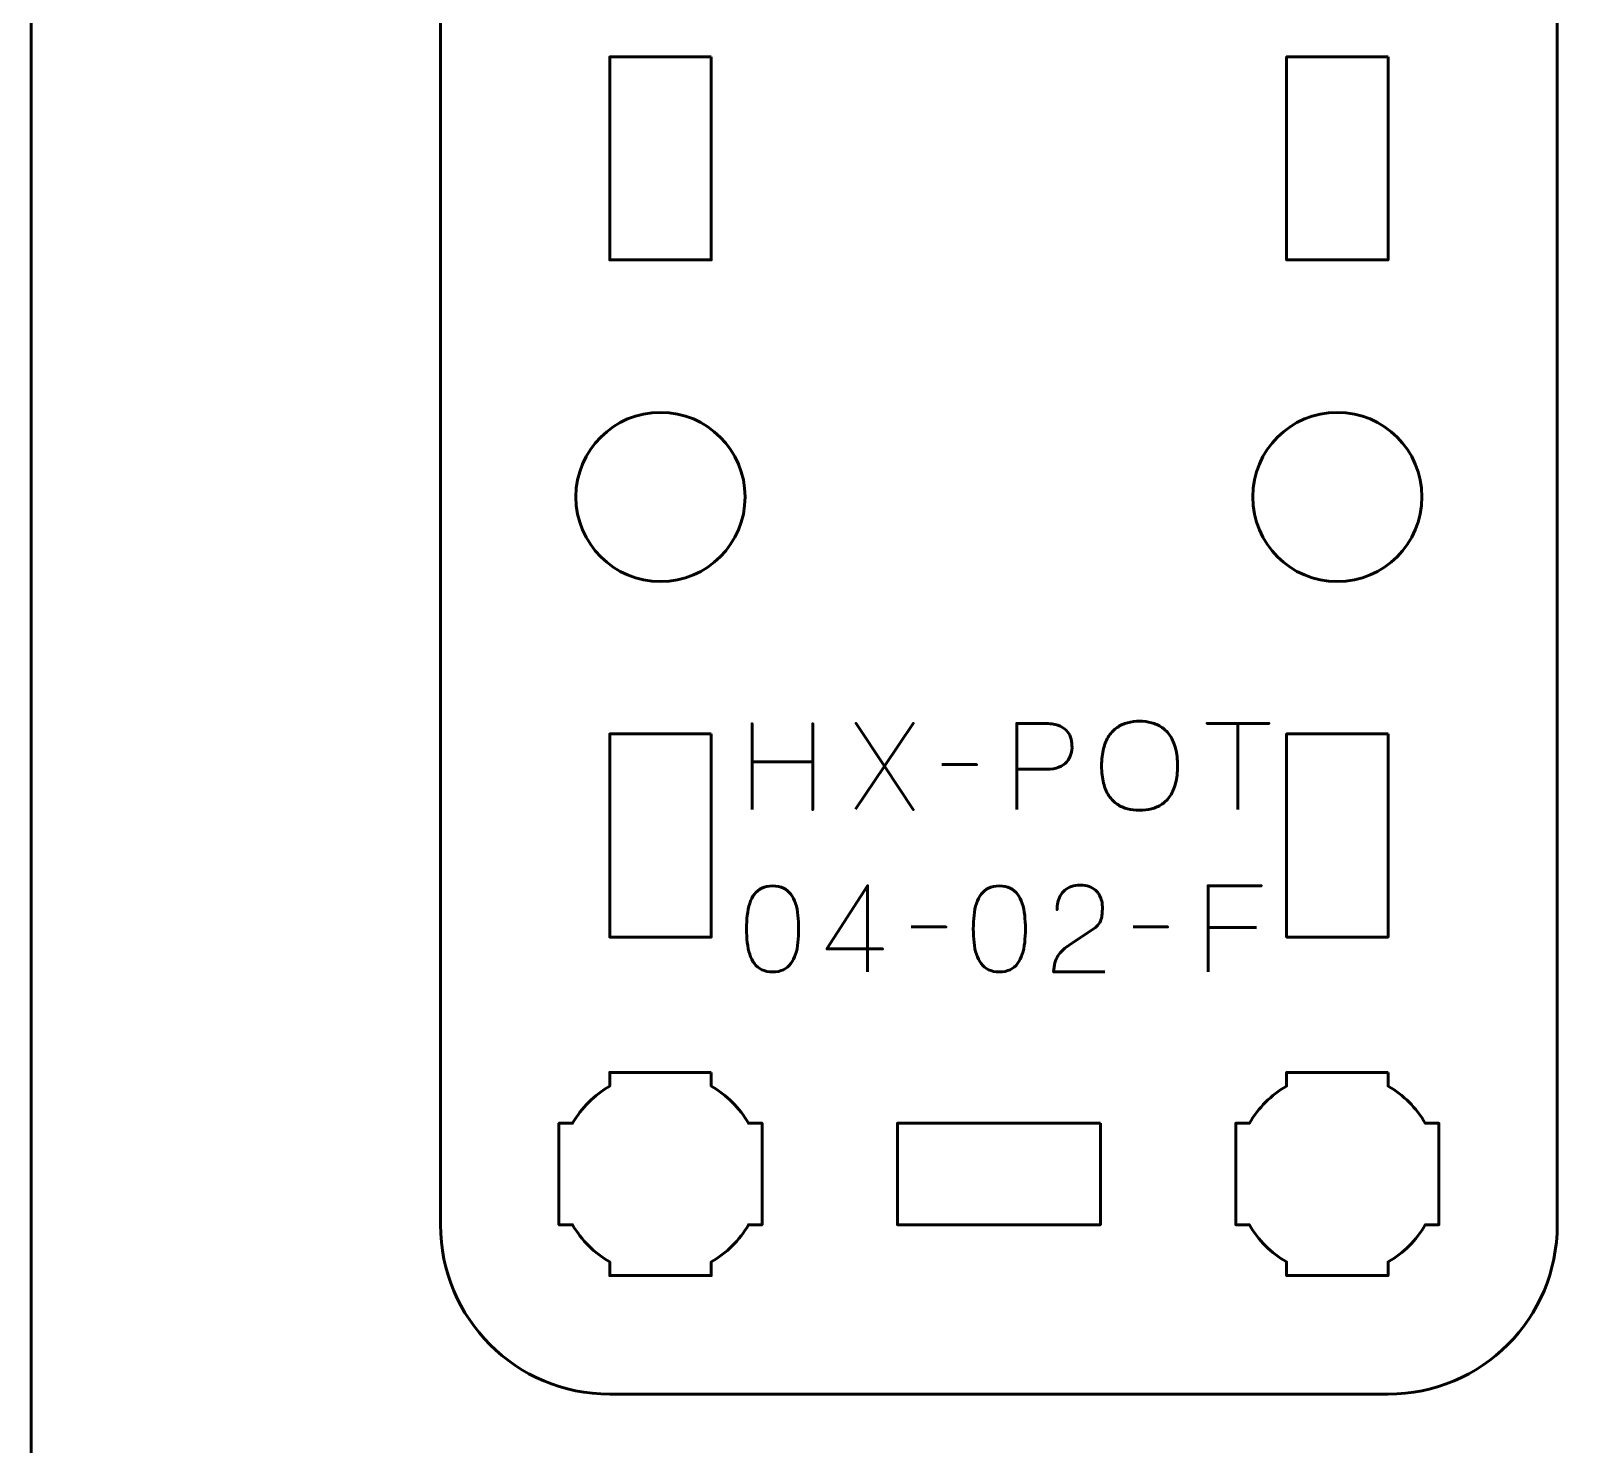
# Model space of a CAD drawing. Header units: centimetres. Extents: x -21 to 0, y -29.7 to 0.
# Drawn here: x -21 to -16.4, y -15.55 to -11.374 of the extents above; entities that cross this region are included whole.
import ezdxf

# ---------------------------------------------------------------- set-up
doc = ezdxf.new("R2010")
doc.units = ezdxf.units.CM
doc.header["$MEASUREMENT"] = 0
doc.layers.add('Layer 1', color=7, linetype='Continuous')

msp = doc.modelspace()

# ---------------------------------------------------------------- linework, layer by layer
at = {"layer": 'Layer 1', "color": 1, "lineweight": 53}
msp.add_open_spline([(-21.00003, -29.19995), (-21.00003, -29.19995), (-21.00003, -5.29992), (-21.00003, -5.29992), (-21.00003, -5.29992), (-21.00003, -5.21709), (-20.93286, -5.14992), (-20.85003, -5.14992), (-20.85003, -5.14992), (-20.7672, -5.14992), (-20.70003, -5.08275), (-20.70003, -4.99992), (-20.70003, -4.99992), (-20.70003, -4.91709), (-20.7672, -4.84992), (-20.85003, -4.84992), (-20.85003, -4.84992), (-20.93286, -4.84992), (-21.00003, -4.78275), (-21.00003, -4.69992), (-21.00003, -4.69992), (-21.00003, -4.61709), (-20.93286, -4.54992), (-20.85003, -4.54992), (-20.85003, -4.54992), (-20.7672, -4.54992), (-20.70003, -4.48275), (-20.70003, -4.39992), (-20.70003, -4.39992), (-20.70003, -4.31709), (-20.7672, -4.24992), (-20.85003, -4.24992), (-20.85003, -4.24992), (-20.93286, -4.24992), (-21.00003, -4.18275), (-21.00003, -4.09992), (-21.00003, -4.09992), (-21.00003, -4.01709), (-20.93286, -3.94992), (-20.85003, -3.94992), (-20.85003, -3.94992), (-20.7672, -3.94992), (-20.70003, -3.88275), (-20.70003, -3.79992), (-20.70003, -3.79992), (-20.70003, -3.71709), (-20.7672, -3.64992), (-20.85003, -3.64992), (-20.85003, -3.64992), (-20.93286, -3.64992), (-21.00003, -3.58275), (-21.00003, -3.49992), (-21.00003, -3.49992), (-21.00003, -3.41709), (-20.93286, -3.34992), (-20.85003, -3.34992), (-20.85003, -3.34992), (-20.7672, -3.34992), (-20.70003, -3.28275), (-20.70003, -3.19992), (-20.70003, -3.19992), (-20.70003, -3.11709), (-20.7672, -3.04992), (-20.85003, -3.04992), (-20.85003, -3.04992), (-20.93286, -3.04992), (-21.00003, -2.98275), (-21.00003, -2.89992), (-21.00003, -2.89992), (-21.00003, -2.81709), (-20.93286, -2.74992), (-20.85003, -2.74992), (-20.85003, -2.74992), (-20.7672, -2.74992), (-20.70003, -2.68275), (-20.70003, -2.59992), (-20.70003, -2.59992), (-20.70003, -2.51709), (-20.7672, -2.44992), (-20.85003, -2.44992), (-20.85003, -2.44992), (-20.93286, -2.44992), (-21.00003, -2.38275), (-21.00003, -2.29992), (-21.00003, -2.29992), (-21.00003, -2.21709), (-20.93286, -2.14992), (-20.85003, -2.14992), (-20.85003, -2.14992), (-20.7672, -2.14992), (-20.70003, -2.08275), (-20.70003, -1.99992), (-20.70003, -1.99992), (-20.70003, -1.91709), (-20.7672, -1.84992), (-20.85003, -1.84992), (-20.85003, -1.84992), (-20.93286, -1.84992), (-21.00003, -1.78275), (-21.00003, -1.69992), (-21.00003, -1.69992), (-21.00003, -1.61709), (-20.93286, -1.54992), (-20.85003, -1.54992), (-20.85003, -1.54992), (-20.7672, -1.54992), (-20.70003, -1.48275), (-20.70003, -1.39992), (-20.70003, -1.39992), (-20.70003, -1.31709), (-20.7672, -1.24992), (-20.85003, -1.24992), (-20.85003, -1.24992), (-20.93286, -1.24992), (-21.00003, -1.18275), (-21.00003, -1.09992), (-21.00003, -1.09992), (-21.00003, -1.09992), (-21.00003, -0.49992), (-21.00003, -0.49992), (-21.00003, -0.49992), (-21.00003, -0.22295), (-20.77694, 0.00004), (-20.49994, 0.00004), (-20.49994, 0.00004), (-20.49994, 0.00004), (-0.50008, 0.00004), (-0.50008, 0.00004), (-0.50008, 0.00004), (-0.22294, 0.00004), (0.00002, -0.22295), (0.00002, -0.49992), (0.00002, -0.49992), (0.00002, -0.49992), (0.00002, -29.19995), (0.00002, -29.19995), (0.00002, -29.19995), (0.00002, -29.47695), (-0.22294, -29.70004), (-0.50008, -29.70004), (-0.50008, -29.70004), (-0.50008, -29.70004), (-20.49994, -29.70004), (-20.49994, -29.70004), (-20.49994, -29.70004), (-20.77694, -29.70004), (-21.00003, -29.47695), (-21.00003, -29.19995)], degree=3, knots=[0, 0, 0, 0, 0.027027, 0.027027, 0.027027, 0.027027, 0.0540541, 0.0540541, 0.0540541, 0.0540541, 0.0810811, 0.0810811, 0.0810811, 0.0810811, 0.1081081, 0.1081081, 0.1081081, 0.1081081, 0.1351351, 0.1351351, 0.1351351, 0.1351351, 0.1621622, 0.1621622, 0.1621622, 0.1621622, 0.1891892, 0.1891892, 0.1891892, 0.1891892, 0.2162162, 0.2162162, 0.2162162, 0.2162162, 0.2432432, 0.2432432, 0.2432432, 0.2432432, 0.2702703, 0.2702703, 0.2702703, 0.2702703, 0.2972973, 0.2972973, 0.2972973, 0.2972973, 0.3243243, 0.3243243, 0.3243243, 0.3243243, 0.3513514, 0.3513514, 0.3513514, 0.3513514, 0.3783784, 0.3783784, 0.3783784, 0.3783784, 0.4054054, 0.4054054, 0.4054054, 0.4054054, 0.4324324, 0.4324324, 0.4324324, 0.4324324, 0.4594595, 0.4594595, 0.4594595, 0.4594595, 0.4864865, 0.4864865, 0.4864865, 0.4864865, 0.5135135, 0.5135135, 0.5135135, 0.5135135, 0.5405405, 0.5405405, 0.5405405, 0.5405405, 0.5675676, 0.5675676, 0.5675676, 0.5675676, 0.5945946, 0.5945946, 0.5945946, 0.5945946, 0.6216216, 0.6216216, 0.6216216, 0.6216216, 0.6486486, 0.6486486, 0.6486486, 0.6486486, 0.6756757, 0.6756757, 0.6756757, 0.6756757, 0.7027027, 0.7027027, 0.7027027, 0.7027027, 0.7297297, 0.7297297, 0.7297297, 0.7297297, 0.7567568, 0.7567568, 0.7567568, 0.7567568, 0.7837838, 0.7837838, 0.7837838, 0.7837838, 0.8108108, 0.8108108, 0.8108108, 0.8108108, 0.8378378, 0.8378378, 0.8378378, 0.8378378, 0.8648649, 0.8648649, 0.8648649, 0.8648649, 0.8918919, 0.8918919, 0.8918919, 0.8918919, 0.9189189, 0.9189189, 0.9189189, 0.9189189, 0.9459459, 0.9459459, 0.9459459, 0.9459459, 0.972973, 0.972973, 0.972973, 0.972973, 1, 1, 1, 1], dxfattribs=at)
at = {"layer": 'Layer 1', "color": 3, "lineweight": 53}
msp.add_open_spline([(-16.49029, -8.60025), (-16.49029, -8.60025), (-16.49029, -14.9001), (-16.49029, -14.9001), (-16.49029, -14.9001), (-16.49029, -15.17723), (-16.71339, -15.40019), (-16.99039, -15.40019), (-16.99039, -15.40019), (-16.99039, -15.40019), (-19.29031, -15.40019), (-19.29031, -15.40019), (-19.29031, -15.40019), (-19.56732, -15.40019), (-19.79027, -15.17723), (-19.79027, -14.9001), (-19.79027, -14.9001), (-19.79027, -14.9001), (-19.79027, -8.60025), (-19.79027, -8.60025), (-19.79027, -8.60025), (-19.79027, -8.32326), (-19.56732, -8.10017), (-19.29031, -8.10017), (-19.29031, -8.10017), (-19.29031, -8.10017), (-16.99039, -8.10017), (-16.99039, -8.10017), (-16.99039, -8.10017), (-16.71339, -8.10017), (-16.49029, -8.32326), (-16.49029, -8.60025)], degree=3, knots=[0, 0, 0, 0, 0.125, 0.125, 0.125, 0.125, 0.25, 0.25, 0.25, 0.25, 0.375, 0.375, 0.375, 0.375, 0.5, 0.5, 0.5, 0.5, 0.625, 0.625, 0.625, 0.625, 0.75, 0.75, 0.75, 0.75, 0.875, 0.875, 0.875, 0.875, 1, 1, 1, 1], dxfattribs=at)
at = {"layer": 'Layer 1', "lineweight": 53}
for points, knots in [([(-18.99031, -11.45015), (-18.99031, -11.45015), (-18.99031, -12.05015), (-18.99031, -12.05015), (-18.99031, -12.05015), (-18.99031, -12.05015), (-19.29031, -12.05015), (-19.29031, -12.05015), (-19.29031, -12.05015), (-19.29031, -12.05015), (-19.29031, -11.45015), (-19.29031, -11.45015), (-19.29031, -11.45015), (-19.29031, -11.45015), (-18.99031, -11.45015), (-18.99031, -11.45015)], [0, 0, 0, 0, 0.25, 0.25, 0.25, 0.25, 0.5, 0.5, 0.5, 0.5, 0.75, 0.75, 0.75, 0.75, 1, 1, 1, 1]), ([(-16.99039, -11.45015), (-16.99039, -11.45015), (-16.99039, -12.05015), (-16.99039, -12.05015), (-16.99039, -12.05015), (-16.99039, -12.05015), (-17.29039, -12.05015), (-17.29039, -12.05015), (-17.29039, -12.05015), (-17.29039, -12.05015), (-17.29039, -11.45015), (-17.29039, -11.45015), (-17.29039, -11.45015), (-17.29039, -11.45015), (-16.99039, -11.45015), (-16.99039, -11.45015)], [0, 0, 0, 0, 0.25, 0.25, 0.25, 0.25, 0.5, 0.5, 0.5, 0.5, 0.75, 0.75, 0.75, 0.75, 1, 1, 1, 1]), ([(-19.39027, -12.75016), (-19.39027, -12.61211), (-19.27832, -12.50016), (-19.14027, -12.50016), (-19.14027, -12.50016), (-19.00222, -12.50016), (-18.89027, -12.61211), (-18.89027, -12.75016), (-18.89027, -12.75016), (-18.89027, -12.88821), (-19.00222, -13.00016), (-19.14027, -13.00016), (-19.14027, -13.00016), (-19.27832, -13.00016), (-19.39027, -12.88821), (-19.39027, -12.75016)], [0, 0, 0, 0, 0.25, 0.25, 0.25, 0.25, 0.5, 0.5, 0.5, 0.5, 0.75, 0.75, 0.75, 0.75, 1, 1, 1, 1]), ([(-17.39027, -12.75016), (-17.39027, -12.61211), (-17.27832, -12.50016), (-17.14027, -12.50016), (-17.14027, -12.50016), (-17.00222, -12.50016), (-16.89027, -12.61211), (-16.89027, -12.75016), (-16.89027, -12.75016), (-16.89027, -12.88821), (-17.00222, -13.00016), (-17.14027, -13.00016), (-17.14027, -13.00016), (-17.27832, -13.00016), (-17.39027, -12.88821), (-17.39027, -12.75016)], [0, 0, 0, 0, 0.25, 0.25, 0.25, 0.25, 0.5, 0.5, 0.5, 0.5, 0.75, 0.75, 0.75, 0.75, 1, 1, 1, 1]), ([(-18.99031, -13.45015), (-18.99031, -13.45015), (-18.99031, -14.05015), (-18.99031, -14.05015), (-18.99031, -14.05015), (-18.99031, -14.05015), (-19.29031, -14.05015), (-19.29031, -14.05015), (-19.29031, -14.05015), (-19.29031, -14.05015), (-19.29031, -13.45015), (-19.29031, -13.45015), (-19.29031, -13.45015), (-19.29031, -13.45015), (-18.99031, -13.45015), (-18.99031, -13.45015)], [0, 0, 0, 0, 0.25, 0.25, 0.25, 0.25, 0.5, 0.5, 0.5, 0.5, 0.75, 0.75, 0.75, 0.75, 1, 1, 1, 1]), ([(-16.99039, -13.45015), (-16.99039, -13.45015), (-16.99039, -14.05015), (-16.99039, -14.05015), (-16.99039, -14.05015), (-16.99039, -14.05015), (-17.29039, -14.05015), (-17.29039, -14.05015), (-17.29039, -14.05015), (-17.29039, -14.05015), (-17.29039, -13.45015), (-17.29039, -13.45015), (-17.29039, -13.45015), (-17.29039, -13.45015), (-16.99039, -13.45015), (-16.99039, -13.45015)], [0, 0, 0, 0, 0.25, 0.25, 0.25, 0.25, 0.5, 0.5, 0.5, 0.5, 0.75, 0.75, 0.75, 0.75, 1, 1, 1, 1]), ([(-18.9902, -14.45016), (-18.9902, -14.45016), (-18.9902, -14.49027), (-18.9902, -14.49027), (-18.9902, -14.49027), (-18.94472, -14.51659), (-18.90669, -14.55462), (-18.88038, -14.60009), (-18.88038, -14.60009), (-18.88038, -14.60009), (-18.84027, -14.60009), (-18.84027, -14.60009), (-18.84027, -14.60009), (-18.84027, -14.60009), (-18.84027, -14.75016), (-18.84027, -14.75016), (-18.84027, -14.75016), (-18.84027, -14.75016), (-18.84027, -14.90009), (-18.84027, -14.90009), (-18.84027, -14.90009), (-18.84027, -14.90009), (-18.88038, -14.90009), (-18.88038, -14.90009), (-18.88038, -14.90009), (-18.90669, -14.94571), (-18.94472, -14.98363), (-18.9902, -15.00995), (-18.9902, -15.00995), (-18.9902, -15.00995), (-18.9902, -15.05017), (-18.9902, -15.05017), (-18.9902, -15.05017), (-18.9902, -15.05017), (-19.14027, -15.05017), (-19.14027, -15.05017), (-19.14027, -15.05017), (-19.14027, -15.05017), (-19.2902, -15.05017), (-19.2902, -15.05017), (-19.2902, -15.05017), (-19.2902, -15.05017), (-19.2902, -15.00995), (-19.2902, -15.00995), (-19.2902, -15.00995), (-19.33567, -14.98363), (-19.3737, -14.94571), (-19.40002, -14.90009), (-19.40002, -14.90009), (-19.40002, -14.90009), (-19.44027, -14.90009), (-19.44027, -14.90009), (-19.44027, -14.90009), (-19.44027, -14.90009), (-19.44027, -14.75016), (-19.44027, -14.75016), (-19.44027, -14.75016), (-19.44027, -14.75016), (-19.44027, -14.60009), (-19.44027, -14.60009), (-19.44027, -14.60009), (-19.44027, -14.60009), (-19.40002, -14.60009), (-19.40002, -14.60009), (-19.40002, -14.60009), (-19.3737, -14.55462), (-19.33567, -14.51659), (-19.2902, -14.49027), (-19.2902, -14.49027), (-19.2902, -14.49027), (-19.2902, -14.45016), (-19.2902, -14.45016), (-19.2902, -14.45016), (-19.2902, -14.45016), (-19.14027, -14.45016), (-19.14027, -14.45016), (-19.14027, -14.45016), (-19.14027, -14.45016), (-18.9902, -14.45016), (-18.9902, -14.45016)], [0, 0, 0, 0, 0.05, 0.05, 0.05, 0.05, 0.1, 0.1, 0.1, 0.1, 0.15, 0.15, 0.15, 0.15, 0.2, 0.2, 0.2, 0.2, 0.25, 0.25, 0.25, 0.25, 0.3, 0.3, 0.3, 0.3, 0.35, 0.35, 0.35, 0.35, 0.4, 0.4, 0.4, 0.4, 0.45, 0.45, 0.45, 0.45, 0.5, 0.5, 0.5, 0.5, 0.55, 0.55, 0.55, 0.55, 0.6, 0.6, 0.6, 0.6, 0.65, 0.65, 0.65, 0.65, 0.7, 0.7, 0.7, 0.7, 0.75, 0.75, 0.75, 0.75, 0.8, 0.8, 0.8, 0.8, 0.85, 0.85, 0.85, 0.85, 0.9, 0.9, 0.9, 0.9, 0.95, 0.95, 0.95, 0.95, 1, 1, 1, 1]), ([(-16.9902, -14.45016), (-16.9902, -14.45016), (-16.9902, -14.49027), (-16.9902, -14.49027), (-16.9902, -14.49027), (-16.94472, -14.51659), (-16.90669, -14.55462), (-16.88038, -14.60009), (-16.88038, -14.60009), (-16.88038, -14.60009), (-16.84027, -14.60009), (-16.84027, -14.60009), (-16.84027, -14.60009), (-16.84027, -14.60009), (-16.84027, -14.75016), (-16.84027, -14.75016), (-16.84027, -14.75016), (-16.84027, -14.75016), (-16.84027, -14.90009), (-16.84027, -14.90009), (-16.84027, -14.90009), (-16.84027, -14.90009), (-16.88038, -14.90009), (-16.88038, -14.90009), (-16.88038, -14.90009), (-16.90669, -14.94571), (-16.94472, -14.98363), (-16.9902, -15.00995), (-16.9902, -15.00995), (-16.9902, -15.00995), (-16.9902, -15.05017), (-16.9902, -15.05017), (-16.9902, -15.05017), (-16.9902, -15.05017), (-17.14027, -15.05017), (-17.14027, -15.05017), (-17.14027, -15.05017), (-17.14027, -15.05017), (-17.2902, -15.05017), (-17.2902, -15.05017), (-17.2902, -15.05017), (-17.2902, -15.05017), (-17.2902, -15.00995), (-17.2902, -15.00995), (-17.2902, -15.00995), (-17.33567, -14.98363), (-17.3737, -14.94571), (-17.40002, -14.90009), (-17.40002, -14.90009), (-17.40002, -14.90009), (-17.44027, -14.90009), (-17.44027, -14.90009), (-17.44027, -14.90009), (-17.44027, -14.90009), (-17.44027, -14.75016), (-17.44027, -14.75016), (-17.44027, -14.75016), (-17.44027, -14.75016), (-17.44027, -14.60009), (-17.44027, -14.60009), (-17.44027, -14.60009), (-17.44027, -14.60009), (-17.40002, -14.60009), (-17.40002, -14.60009), (-17.40002, -14.60009), (-17.3737, -14.55462), (-17.33567, -14.51659), (-17.2902, -14.49027), (-17.2902, -14.49027), (-17.2902, -14.49027), (-17.2902, -14.45016), (-17.2902, -14.45016), (-17.2902, -14.45016), (-17.2902, -14.45016), (-17.14027, -14.45016), (-17.14027, -14.45016), (-17.14027, -14.45016), (-17.14027, -14.45016), (-16.9902, -14.45016), (-16.9902, -14.45016)], [0, 0, 0, 0, 0.05, 0.05, 0.05, 0.05, 0.1, 0.1, 0.1, 0.1, 0.15, 0.15, 0.15, 0.15, 0.2, 0.2, 0.2, 0.2, 0.25, 0.25, 0.25, 0.25, 0.3, 0.3, 0.3, 0.3, 0.35, 0.35, 0.35, 0.35, 0.4, 0.4, 0.4, 0.4, 0.45, 0.45, 0.45, 0.45, 0.5, 0.5, 0.5, 0.5, 0.55, 0.55, 0.55, 0.55, 0.6, 0.6, 0.6, 0.6, 0.65, 0.65, 0.65, 0.65, 0.7, 0.7, 0.7, 0.7, 0.75, 0.75, 0.75, 0.75, 0.8, 0.8, 0.8, 0.8, 0.85, 0.85, 0.85, 0.85, 0.9, 0.9, 0.9, 0.9, 0.95, 0.95, 0.95, 0.95, 1, 1, 1, 1]), ([(-17.84034, -14.6001), (-17.84034, -14.6001), (-17.84034, -14.9001), (-17.84034, -14.9001), (-17.84034, -14.9001), (-17.84034, -14.9001), (-18.44034, -14.9001), (-18.44034, -14.9001), (-18.44034, -14.9001), (-18.44034, -14.9001), (-18.44034, -14.6001), (-18.44034, -14.6001), (-18.44034, -14.6001), (-18.44034, -14.6001), (-17.84034, -14.6001), (-17.84034, -14.6001)], [0, 0, 0, 0, 0.25, 0.25, 0.25, 0.25, 0.5, 0.5, 0.5, 0.5, 0.75, 0.75, 0.75, 0.75, 1, 1, 1, 1])]:
    msp.add_open_spline(points, degree=3, knots=knots, dxfattribs=at)
at = {"layer": 'Layer 1', "color": 5, "lineweight": 53}
for points, knots in [([(-18.86976, -13.67363), (-18.86976, -13.67363), (-18.86976, -13.53287), (-18.86976, -13.53287), (-18.86976, -13.53287), (-18.86976, -13.53287), (-18.69019, -13.53287), (-18.69019, -13.53287), (-18.69019, -13.53287), (-18.69019, -13.53287), (-18.69019, -13.67363), (-18.69019, -13.67363), (-18.69019, -13.67363), (-18.69019, -13.67363), (-18.69019, -13.41963), (-18.69019, -13.41963), (-18.69019, -13.41963), (-18.69019, -13.41963), (-18.69019, -13.53287), (-18.69019, -13.53287), (-18.69019, -13.53287), (-18.69019, -13.53287), (-18.86976, -13.53287), (-18.86976, -13.53287), (-18.86976, -13.53287), (-18.86976, -13.53287), (-18.86976, -13.41963), (-18.86976, -13.41963), (-18.86976, -13.41963), (-18.86976, -13.41963), (-18.86976, -13.67363), (-18.86976, -13.67363)], [0, 0, 0, 0, 0.125, 0.125, 0.125, 0.125, 0.25, 0.25, 0.25, 0.25, 0.375, 0.375, 0.375, 0.375, 0.5, 0.5, 0.5, 0.5, 0.625, 0.625, 0.625, 0.625, 0.75, 0.75, 0.75, 0.75, 0.875, 0.875, 0.875, 0.875, 1, 1, 1, 1]), ([(-18.56355, -13.67187), (-18.56355, -13.67187), (-18.47818, -13.54557), (-18.47818, -13.54557), (-18.47818, -13.54557), (-18.47818, -13.54557), (-18.56214, -13.41928), (-18.56214, -13.41928), (-18.56214, -13.41928), (-18.56214, -13.41928), (-18.47818, -13.54557), (-18.47818, -13.54557), (-18.47818, -13.54557), (-18.47818, -13.54557), (-18.39316, -13.41928), (-18.39316, -13.41928), (-18.39316, -13.41928), (-18.39316, -13.41928), (-18.47818, -13.54557), (-18.47818, -13.54557), (-18.47818, -13.54557), (-18.47818, -13.54557), (-18.39316, -13.67363), (-18.39316, -13.67363), (-18.39316, -13.67363), (-18.39316, -13.67363), (-18.47818, -13.54557), (-18.47818, -13.54557), (-18.47818, -13.54557), (-18.47818, -13.54557), (-18.56355, -13.67187), (-18.56355, -13.67187)], [0, 0, 0, 0, 0.125, 0.125, 0.125, 0.125, 0.25, 0.25, 0.25, 0.25, 0.375, 0.375, 0.375, 0.375, 0.5, 0.5, 0.5, 0.5, 0.625, 0.625, 0.625, 0.625, 0.75, 0.75, 0.75, 0.75, 0.875, 0.875, 0.875, 0.875, 1, 1, 1, 1]), ([(-18.08729, -13.67363), (-18.08729, -13.67363), (-18.08729, -13.41928), (-18.08729, -13.41928), (-18.08729, -13.41928), (-18.08729, -13.41928), (-18.00615, -13.41928), (-18.00615, -13.41928), (-18.00615, -13.41928), (-17.98992, -13.41933), (-17.97658, -13.42116), (-17.96605, -13.42468), (-17.96605, -13.42468), (-17.95558, -13.42815), (-17.94735, -13.43298), (-17.94141, -13.43909), (-17.94141, -13.43909), (-17.93548, -13.44515), (-17.93124, -13.45208), (-17.92866, -13.4599), (-17.92866, -13.4599), (-17.92613, -13.46772), (-17.92466, -13.4759), (-17.92431, -13.48454), (-17.92431, -13.48454), (-17.92389, -13.49318), (-17.92489, -13.50165), (-17.92724, -13.50988), (-17.92724, -13.50988), (-17.92966, -13.51811), (-17.93371, -13.52558), (-17.93953, -13.53228), (-17.93953, -13.53228), (-17.9453, -13.53899), (-17.95312, -13.54434), (-17.96293, -13.54828), (-17.96293, -13.54828), (-17.97275, -13.55227), (-17.98492, -13.55427), (-17.99945, -13.55439), (-17.99945, -13.55439), (-17.99945, -13.55439), (-18.08729, -13.55439), (-18.08729, -13.55439), (-18.08729, -13.55439), (-18.08729, -13.55439), (-17.99945, -13.55439), (-17.99945, -13.55439), (-17.99945, -13.55439), (-17.98522, -13.55427), (-17.97317, -13.55227), (-17.9634, -13.54828), (-17.9634, -13.54828), (-17.95359, -13.54434), (-17.94577, -13.53899), (-17.93989, -13.53228), (-17.93989, -13.53228), (-17.93407, -13.52558), (-17.92989, -13.51811), (-17.92742, -13.50988), (-17.92742, -13.50988), (-17.92495, -13.50165), (-17.92389, -13.49318), (-17.92431, -13.48454), (-17.92431, -13.48454), (-17.92466, -13.4759), (-17.92613, -13.46772), (-17.92877, -13.4599), (-17.92877, -13.4599), (-17.93136, -13.45208), (-17.93571, -13.44515), (-17.94165, -13.43909), (-17.94165, -13.43909), (-17.94765, -13.43298), (-17.95588, -13.42815), (-17.96634, -13.42468), (-17.96634, -13.42468), (-17.97687, -13.42116), (-17.9901, -13.41933), (-18.00615, -13.41928), (-18.00615, -13.41928), (-18.00615, -13.41928), (-18.08729, -13.41928), (-18.08729, -13.41928), (-18.08729, -13.41928), (-18.08729, -13.41928), (-18.08729, -13.67363), (-18.08729, -13.67363)], [0, 0, 0, 0, 0.0454545, 0.0454545, 0.0454545, 0.0454545, 0.0909091, 0.0909091, 0.0909091, 0.0909091, 0.1363636, 0.1363636, 0.1363636, 0.1363636, 0.1818182, 0.1818182, 0.1818182, 0.1818182, 0.2272727, 0.2272727, 0.2272727, 0.2272727, 0.2727273, 0.2727273, 0.2727273, 0.2727273, 0.3181818, 0.3181818, 0.3181818, 0.3181818, 0.3636364, 0.3636364, 0.3636364, 0.3636364, 0.4090909, 0.4090909, 0.4090909, 0.4090909, 0.4545455, 0.4545455, 0.4545455, 0.4545455, 0.5, 0.5, 0.5, 0.5, 0.5454545, 0.5454545, 0.5454545, 0.5454545, 0.5909091, 0.5909091, 0.5909091, 0.5909091, 0.6363636, 0.6363636, 0.6363636, 0.6363636, 0.6818182, 0.6818182, 0.6818182, 0.6818182, 0.7272727, 0.7272727, 0.7272727, 0.7272727, 0.7727273, 0.7727273, 0.7727273, 0.7727273, 0.8181818, 0.8181818, 0.8181818, 0.8181818, 0.8636364, 0.8636364, 0.8636364, 0.8636364, 0.9090909, 0.9090909, 0.9090909, 0.9090909, 0.9545455, 0.9545455, 0.9545455, 0.9545455, 1, 1, 1, 1]), ([(-17.72464, -13.67575), (-17.71223, -13.67581), (-17.70047, -13.67434), (-17.68924, -13.67145), (-17.68924, -13.67145), (-17.67807, -13.66851), (-17.66784, -13.66393), (-17.65849, -13.65758), (-17.65849, -13.65758), (-17.64914, -13.65129), (-17.64103, -13.643), (-17.63415, -13.63277), (-17.63415, -13.63277), (-17.62727, -13.62254), (-17.62198, -13.61013), (-17.61821, -13.59555), (-17.61821, -13.59555), (-17.61439, -13.58097), (-17.61251, -13.56397), (-17.61245, -13.54451), (-17.61245, -13.54451), (-17.61251, -13.52505), (-17.61439, -13.50806), (-17.61821, -13.49342), (-17.61821, -13.49342), (-17.62198, -13.47878), (-17.62727, -13.46631), (-17.63415, -13.45602), (-17.63415, -13.45602), (-17.64103, -13.44573), (-17.64914, -13.43738), (-17.65849, -13.43098), (-17.65849, -13.43098), (-17.66784, -13.42457), (-17.67807, -13.41992), (-17.68924, -13.41692), (-17.68924, -13.41692), (-17.70047, -13.41398), (-17.71223, -13.41251), (-17.72464, -13.41257), (-17.72464, -13.41257), (-17.73704, -13.41251), (-17.7488, -13.41398), (-17.76003, -13.41692), (-17.76003, -13.41692), (-17.7712, -13.41992), (-17.78143, -13.42457), (-17.79078, -13.43098), (-17.79078, -13.43098), (-17.80013, -13.43738), (-17.80824, -13.44573), (-17.81512, -13.45602), (-17.81512, -13.45602), (-17.822, -13.46631), (-17.82729, -13.47878), (-17.83106, -13.49342), (-17.83106, -13.49342), (-17.83488, -13.50806), (-17.83676, -13.52505), (-17.83682, -13.54451), (-17.83682, -13.54451), (-17.83676, -13.56397), (-17.83488, -13.58097), (-17.83106, -13.59555), (-17.83106, -13.59555), (-17.82729, -13.61013), (-17.822, -13.62254), (-17.81512, -13.63277), (-17.81512, -13.63277), (-17.80824, -13.643), (-17.80013, -13.65129), (-17.79078, -13.65758), (-17.79078, -13.65758), (-17.78143, -13.66393), (-17.7712, -13.66851), (-17.76003, -13.67145), (-17.76003, -13.67145), (-17.7488, -13.67434), (-17.73704, -13.67581), (-17.72464, -13.67575)], [0, 0, 0, 0, 0.05, 0.05, 0.05, 0.05, 0.1, 0.1, 0.1, 0.1, 0.15, 0.15, 0.15, 0.15, 0.2, 0.2, 0.2, 0.2, 0.25, 0.25, 0.25, 0.25, 0.3, 0.3, 0.3, 0.3, 0.35, 0.35, 0.35, 0.35, 0.4, 0.4, 0.4, 0.4, 0.45, 0.45, 0.45, 0.45, 0.5, 0.5, 0.5, 0.5, 0.55, 0.55, 0.55, 0.55, 0.6, 0.6, 0.6, 0.6, 0.65, 0.65, 0.65, 0.65, 0.7, 0.7, 0.7, 0.7, 0.75, 0.75, 0.75, 0.75, 0.8, 0.8, 0.8, 0.8, 0.85, 0.85, 0.85, 0.85, 0.9, 0.9, 0.9, 0.9, 0.95, 0.95, 0.95, 0.95, 1, 1, 1, 1]), ([(-17.72464, -13.67575), (-17.71223, -13.67581), (-17.70047, -13.67434), (-17.68924, -13.67145), (-17.68924, -13.67145), (-17.67807, -13.66851), (-17.66784, -13.66393), (-17.65849, -13.65758), (-17.65849, -13.65758), (-17.64914, -13.65129), (-17.64103, -13.643), (-17.63415, -13.63277), (-17.63415, -13.63277), (-17.62727, -13.62254), (-17.62198, -13.61013), (-17.61821, -13.59555), (-17.61821, -13.59555), (-17.61439, -13.58097), (-17.61251, -13.56397), (-17.61245, -13.54451), (-17.61245, -13.54451), (-17.61251, -13.52505), (-17.61439, -13.50806), (-17.61821, -13.49342), (-17.61821, -13.49342), (-17.62198, -13.47878), (-17.62727, -13.46631), (-17.63415, -13.45602), (-17.63415, -13.45602), (-17.64103, -13.44573), (-17.64914, -13.43738), (-17.65849, -13.43098), (-17.65849, -13.43098), (-17.66784, -13.42457), (-17.67807, -13.41992), (-17.68924, -13.41692), (-17.68924, -13.41692), (-17.70047, -13.41398), (-17.71223, -13.41251), (-17.72464, -13.41257), (-17.72464, -13.41257), (-17.73704, -13.41251), (-17.7488, -13.41398), (-17.76003, -13.41692), (-17.76003, -13.41692), (-17.7712, -13.41992), (-17.78143, -13.42457), (-17.79078, -13.43098), (-17.79078, -13.43098), (-17.80013, -13.43738), (-17.80824, -13.44573), (-17.81512, -13.45602), (-17.81512, -13.45602), (-17.822, -13.46631), (-17.82729, -13.47878), (-17.83106, -13.49342), (-17.83106, -13.49342), (-17.83488, -13.50806), (-17.83676, -13.52505), (-17.83682, -13.54451), (-17.83682, -13.54451), (-17.83676, -13.56397), (-17.83488, -13.58097), (-17.83106, -13.59555), (-17.83106, -13.59555), (-17.82729, -13.61013), (-17.822, -13.62254), (-17.81512, -13.63277), (-17.81512, -13.63277), (-17.80824, -13.643), (-17.80013, -13.65129), (-17.79078, -13.65758), (-17.79078, -13.65758), (-17.78143, -13.66393), (-17.7712, -13.66851), (-17.76003, -13.67145), (-17.76003, -13.67145), (-17.7488, -13.67434), (-17.73704, -13.67581), (-17.72464, -13.67575)], [0, 0, 0, 0, 0.05, 0.05, 0.05, 0.05, 0.1, 0.1, 0.1, 0.1, 0.15, 0.15, 0.15, 0.15, 0.2, 0.2, 0.2, 0.2, 0.25, 0.25, 0.25, 0.25, 0.3, 0.3, 0.3, 0.3, 0.35, 0.35, 0.35, 0.35, 0.4, 0.4, 0.4, 0.4, 0.45, 0.45, 0.45, 0.45, 0.5, 0.5, 0.5, 0.5, 0.55, 0.55, 0.55, 0.55, 0.6, 0.6, 0.6, 0.6, 0.65, 0.65, 0.65, 0.65, 0.7, 0.7, 0.7, 0.7, 0.75, 0.75, 0.75, 0.75, 0.8, 0.8, 0.8, 0.8, 0.85, 0.85, 0.85, 0.85, 0.9, 0.9, 0.9, 0.9, 0.95, 0.95, 0.95, 0.95, 1, 1, 1, 1]), ([(-17.43395, -13.67363), (-17.43395, -13.67363), (-17.43395, -13.41928), (-17.43395, -13.41928), (-17.43395, -13.41928), (-17.43395, -13.41928), (-17.52532, -13.41928), (-17.52532, -13.41928), (-17.52532, -13.41928), (-17.52532, -13.41928), (-17.34187, -13.41928), (-17.34187, -13.41928), (-17.34187, -13.41928), (-17.34187, -13.41928), (-17.43395, -13.41928), (-17.43395, -13.41928), (-17.43395, -13.41928), (-17.43395, -13.41928), (-17.43395, -13.67363), (-17.43395, -13.67363)], [0, 0, 0, 0, 0.2, 0.2, 0.2, 0.2, 0.4, 0.4, 0.4, 0.4, 0.6, 0.6, 0.6, 0.6, 0.8, 0.8, 0.8, 0.8, 1, 1, 1, 1]), ([(-18.30884, -13.54063), (-18.30884, -13.54063), (-18.20618, -13.54063), (-18.20618, -13.54063), (-18.20618, -13.54063), (-18.20618, -13.54063), (-18.30884, -13.54063), (-18.30884, -13.54063)], [0, 0, 0, 0, 0.5, 0.5, 0.5, 0.5, 1, 1, 1, 1]), ([(-18.8089, -14.15305), (-18.79656, -14.15299), (-18.78591, -14.15082), (-18.77704, -14.14658), (-18.77704, -14.14658), (-18.76822, -14.14235), (-18.76087, -14.13629), (-18.75499, -14.12859), (-18.75499, -14.12859), (-18.74917, -14.12083), (-18.74458, -14.11166), (-18.74117, -14.10107), (-18.74117, -14.10107), (-18.73782, -14.09049), (-18.73541, -14.07891), (-18.73406, -14.06621), (-18.73406, -14.06621), (-18.73264, -14.05351), (-18.73194, -14.04016), (-18.732, -14.02605), (-18.732, -14.02605), (-18.73194, -14.012), (-18.73264, -13.99865), (-18.73406, -13.98601), (-18.73406, -13.98601), (-18.73541, -13.97337), (-18.73782, -13.96173), (-18.74117, -13.95114), (-18.74117, -13.95114), (-18.74458, -13.94062), (-18.74917, -13.93145), (-18.75499, -13.92363), (-18.75499, -13.92363), (-18.76087, -13.91586), (-18.76822, -13.90981), (-18.77704, -13.90557), (-18.77704, -13.90557), (-18.78591, -13.90128), (-18.79656, -13.89911), (-18.8089, -13.89905), (-18.8089, -13.89905), (-18.82125, -13.89911), (-18.83189, -13.90128), (-18.84077, -13.90557), (-18.84077, -13.90557), (-18.84959, -13.90981), (-18.85694, -13.91586), (-18.86282, -13.92363), (-18.86282, -13.92363), (-18.86864, -13.93145), (-18.87323, -13.94062), (-18.87664, -13.95114), (-18.87664, -13.95114), (-18.87999, -13.96173), (-18.8824, -13.97337), (-18.88375, -13.98601), (-18.88375, -13.98601), (-18.88516, -13.99865), (-18.88587, -14.012), (-18.88581, -14.02605), (-18.88581, -14.02605), (-18.88587, -14.04016), (-18.88516, -14.05351), (-18.88375, -14.06621), (-18.88375, -14.06621), (-18.8824, -14.07891), (-18.87999, -14.09049), (-18.87664, -14.10107), (-18.87664, -14.10107), (-18.87323, -14.11166), (-18.86864, -14.12083), (-18.86282, -14.12859), (-18.86282, -14.12859), (-18.85694, -14.13629), (-18.84959, -14.14235), (-18.84077, -14.14658), (-18.84077, -14.14658), (-18.83189, -14.15082), (-18.82125, -14.15299), (-18.8089, -14.15305)], [0, 0, 0, 0, 0.05, 0.05, 0.05, 0.05, 0.1, 0.1, 0.1, 0.1, 0.15, 0.15, 0.15, 0.15, 0.2, 0.2, 0.2, 0.2, 0.25, 0.25, 0.25, 0.25, 0.3, 0.3, 0.3, 0.3, 0.35, 0.35, 0.35, 0.35, 0.4, 0.4, 0.4, 0.4, 0.45, 0.45, 0.45, 0.45, 0.5, 0.5, 0.5, 0.5, 0.55, 0.55, 0.55, 0.55, 0.6, 0.6, 0.6, 0.6, 0.65, 0.65, 0.65, 0.65, 0.7, 0.7, 0.7, 0.7, 0.75, 0.75, 0.75, 0.75, 0.8, 0.8, 0.8, 0.8, 0.85, 0.85, 0.85, 0.85, 0.9, 0.9, 0.9, 0.9, 0.95, 0.95, 0.95, 0.95, 1, 1, 1, 1]), ([(-18.8089, -14.15305), (-18.79656, -14.15299), (-18.78591, -14.15082), (-18.77704, -14.14658), (-18.77704, -14.14658), (-18.76822, -14.14235), (-18.76087, -14.13629), (-18.75499, -14.12859), (-18.75499, -14.12859), (-18.74917, -14.12083), (-18.74458, -14.11166), (-18.74117, -14.10107), (-18.74117, -14.10107), (-18.73782, -14.09049), (-18.73541, -14.07891), (-18.73406, -14.06621), (-18.73406, -14.06621), (-18.73264, -14.05351), (-18.73194, -14.04016), (-18.732, -14.02605), (-18.732, -14.02605), (-18.73194, -14.012), (-18.73264, -13.99865), (-18.73406, -13.98601), (-18.73406, -13.98601), (-18.73541, -13.97337), (-18.73782, -13.96173), (-18.74117, -13.95114), (-18.74117, -13.95114), (-18.74458, -13.94062), (-18.74917, -13.93145), (-18.75499, -13.92363), (-18.75499, -13.92363), (-18.76087, -13.91586), (-18.76822, -13.90981), (-18.77704, -13.90557), (-18.77704, -13.90557), (-18.78591, -13.90128), (-18.79656, -13.89911), (-18.8089, -13.89905), (-18.8089, -13.89905), (-18.82125, -13.89911), (-18.83189, -13.90128), (-18.84077, -13.90557), (-18.84077, -13.90557), (-18.84959, -13.90981), (-18.85694, -13.91586), (-18.86282, -13.92363), (-18.86282, -13.92363), (-18.86864, -13.93145), (-18.87323, -13.94062), (-18.87664, -13.95114), (-18.87664, -13.95114), (-18.87999, -13.96173), (-18.8824, -13.97337), (-18.88375, -13.98601), (-18.88375, -13.98601), (-18.88516, -13.99865), (-18.88587, -14.012), (-18.88581, -14.02605), (-18.88581, -14.02605), (-18.88587, -14.04016), (-18.88516, -14.05351), (-18.88375, -14.06621), (-18.88375, -14.06621), (-18.8824, -14.07891), (-18.87999, -14.09049), (-18.87664, -14.10107), (-18.87664, -14.10107), (-18.87323, -14.11166), (-18.86864, -14.12083), (-18.86282, -14.12859), (-18.86282, -14.12859), (-18.85694, -14.13629), (-18.84959, -14.14235), (-18.84077, -14.14658), (-18.84077, -14.14658), (-18.83189, -14.15082), (-18.82125, -14.15299), (-18.8089, -14.15305)], [0, 0, 0, 0, 0.05, 0.05, 0.05, 0.05, 0.1, 0.1, 0.1, 0.1, 0.15, 0.15, 0.15, 0.15, 0.2, 0.2, 0.2, 0.2, 0.25, 0.25, 0.25, 0.25, 0.3, 0.3, 0.3, 0.3, 0.35, 0.35, 0.35, 0.35, 0.4, 0.4, 0.4, 0.4, 0.45, 0.45, 0.45, 0.45, 0.5, 0.5, 0.5, 0.5, 0.55, 0.55, 0.55, 0.55, 0.6, 0.6, 0.6, 0.6, 0.65, 0.65, 0.65, 0.65, 0.7, 0.7, 0.7, 0.7, 0.75, 0.75, 0.75, 0.75, 0.8, 0.8, 0.8, 0.8, 0.85, 0.85, 0.85, 0.85, 0.9, 0.9, 0.9, 0.9, 0.95, 0.95, 0.95, 0.95, 1, 1, 1, 1]), ([(-18.52844, -14.15305), (-18.52844, -14.15305), (-18.52844, -13.8987), (-18.52844, -13.8987), (-18.52844, -13.8987), (-18.52844, -13.8987), (-18.64839, -14.08532), (-18.64839, -14.08532), (-18.64839, -14.08532), (-18.64839, -14.08532), (-18.48329, -14.08532), (-18.48329, -14.08532), (-18.48329, -14.08532), (-18.48329, -14.08532), (-18.64839, -14.08532), (-18.64839, -14.08532), (-18.64839, -14.08532), (-18.64839, -14.08532), (-18.52844, -13.8987), (-18.52844, -13.8987), (-18.52844, -13.8987), (-18.52844, -13.8987), (-18.52844, -14.15305), (-18.52844, -14.15305)], [0, 0, 0, 0, 0.1666667, 0.1666667, 0.1666667, 0.1666667, 0.3333333, 0.3333333, 0.3333333, 0.3333333, 0.5, 0.5, 0.5, 0.5, 0.6666667, 0.6666667, 0.6666667, 0.6666667, 0.8333333, 0.8333333, 0.8333333, 0.8333333, 1, 1, 1, 1]), ([(-18.13897, -14.15305), (-18.12663, -14.15299), (-18.11598, -14.15082), (-18.10711, -14.14658), (-18.10711, -14.14658), (-18.09829, -14.14235), (-18.09094, -14.13629), (-18.08506, -14.12859), (-18.08506, -14.12859), (-18.07924, -14.12083), (-18.07465, -14.11166), (-18.07124, -14.10107), (-18.07124, -14.10107), (-18.06789, -14.09049), (-18.06548, -14.07891), (-18.06413, -14.06621), (-18.06413, -14.06621), (-18.06271, -14.05351), (-18.06201, -14.04016), (-18.06207, -14.02605), (-18.06207, -14.02605), (-18.06201, -14.012), (-18.06271, -13.99865), (-18.06413, -13.98601), (-18.06413, -13.98601), (-18.06548, -13.97337), (-18.06789, -13.96173), (-18.07124, -13.95114), (-18.07124, -13.95114), (-18.07465, -13.94062), (-18.07924, -13.93145), (-18.08506, -13.92363), (-18.08506, -13.92363), (-18.09094, -13.91586), (-18.09829, -13.90981), (-18.10711, -13.90557), (-18.10711, -13.90557), (-18.11598, -13.90128), (-18.12663, -13.89911), (-18.13897, -13.89905), (-18.13897, -13.89905), (-18.15132, -13.89911), (-18.16196, -13.90128), (-18.17084, -13.90557), (-18.17084, -13.90557), (-18.17966, -13.90981), (-18.18701, -13.91586), (-18.19289, -13.92363), (-18.19289, -13.92363), (-18.19871, -13.93145), (-18.2033, -13.94062), (-18.20671, -13.95114), (-18.20671, -13.95114), (-18.21006, -13.96173), (-18.21247, -13.97337), (-18.21382, -13.98601), (-18.21382, -13.98601), (-18.21523, -13.99865), (-18.21594, -14.012), (-18.21588, -14.02605), (-18.21588, -14.02605), (-18.21594, -14.04016), (-18.21523, -14.05351), (-18.21382, -14.06621), (-18.21382, -14.06621), (-18.21247, -14.07891), (-18.21006, -14.09049), (-18.20671, -14.10107), (-18.20671, -14.10107), (-18.2033, -14.11166), (-18.19871, -14.12083), (-18.19289, -14.12859), (-18.19289, -14.12859), (-18.18701, -14.13629), (-18.17966, -14.14235), (-18.17084, -14.14658), (-18.17084, -14.14658), (-18.16196, -14.15082), (-18.15132, -14.15299), (-18.13897, -14.15305)], [0, 0, 0, 0, 0.05, 0.05, 0.05, 0.05, 0.1, 0.1, 0.1, 0.1, 0.15, 0.15, 0.15, 0.15, 0.2, 0.2, 0.2, 0.2, 0.25, 0.25, 0.25, 0.25, 0.3, 0.3, 0.3, 0.3, 0.35, 0.35, 0.35, 0.35, 0.4, 0.4, 0.4, 0.4, 0.45, 0.45, 0.45, 0.45, 0.5, 0.5, 0.5, 0.5, 0.55, 0.55, 0.55, 0.55, 0.6, 0.6, 0.6, 0.6, 0.65, 0.65, 0.65, 0.65, 0.7, 0.7, 0.7, 0.7, 0.75, 0.75, 0.75, 0.75, 0.8, 0.8, 0.8, 0.8, 0.85, 0.85, 0.85, 0.85, 0.9, 0.9, 0.9, 0.9, 0.95, 0.95, 0.95, 0.95, 1, 1, 1, 1]), ([(-18.13897, -14.15305), (-18.12663, -14.15299), (-18.11598, -14.15082), (-18.10711, -14.14658), (-18.10711, -14.14658), (-18.09829, -14.14235), (-18.09094, -14.13629), (-18.08506, -14.12859), (-18.08506, -14.12859), (-18.07924, -14.12083), (-18.07465, -14.11166), (-18.07124, -14.10107), (-18.07124, -14.10107), (-18.06789, -14.09049), (-18.06548, -14.07891), (-18.06413, -14.06621), (-18.06413, -14.06621), (-18.06271, -14.05351), (-18.06201, -14.04016), (-18.06207, -14.02605), (-18.06207, -14.02605), (-18.06201, -14.012), (-18.06271, -13.99865), (-18.06413, -13.98601), (-18.06413, -13.98601), (-18.06548, -13.97337), (-18.06789, -13.96173), (-18.07124, -13.95114), (-18.07124, -13.95114), (-18.07465, -13.94062), (-18.07924, -13.93145), (-18.08506, -13.92363), (-18.08506, -13.92363), (-18.09094, -13.91586), (-18.09829, -13.90981), (-18.10711, -13.90557), (-18.10711, -13.90557), (-18.11598, -13.90128), (-18.12663, -13.89911), (-18.13897, -13.89905), (-18.13897, -13.89905), (-18.15132, -13.89911), (-18.16196, -13.90128), (-18.17084, -13.90557), (-18.17084, -13.90557), (-18.17966, -13.90981), (-18.18701, -13.91586), (-18.19289, -13.92363), (-18.19289, -13.92363), (-18.19871, -13.93145), (-18.2033, -13.94062), (-18.20671, -13.95114), (-18.20671, -13.95114), (-18.21006, -13.96173), (-18.21247, -13.97337), (-18.21382, -13.98601), (-18.21382, -13.98601), (-18.21523, -13.99865), (-18.21594, -14.012), (-18.21588, -14.02605), (-18.21588, -14.02605), (-18.21594, -14.04016), (-18.21523, -14.05351), (-18.21382, -14.06621), (-18.21382, -14.06621), (-18.21247, -14.07891), (-18.21006, -14.09049), (-18.20671, -14.10107), (-18.20671, -14.10107), (-18.2033, -14.11166), (-18.19871, -14.12083), (-18.19289, -14.12859), (-18.19289, -14.12859), (-18.18701, -14.13629), (-18.17966, -14.14235), (-18.17084, -14.14658), (-18.17084, -14.14658), (-18.16196, -14.15082), (-18.15132, -14.15299), (-18.13897, -14.15305)], [0, 0, 0, 0, 0.05, 0.05, 0.05, 0.05, 0.1, 0.1, 0.1, 0.1, 0.15, 0.15, 0.15, 0.15, 0.2, 0.2, 0.2, 0.2, 0.25, 0.25, 0.25, 0.25, 0.3, 0.3, 0.3, 0.3, 0.35, 0.35, 0.35, 0.35, 0.4, 0.4, 0.4, 0.4, 0.45, 0.45, 0.45, 0.45, 0.5, 0.5, 0.5, 0.5, 0.55, 0.55, 0.55, 0.55, 0.6, 0.6, 0.6, 0.6, 0.65, 0.65, 0.65, 0.65, 0.7, 0.7, 0.7, 0.7, 0.75, 0.75, 0.75, 0.75, 0.8, 0.8, 0.8, 0.8, 0.85, 0.85, 0.85, 0.85, 0.9, 0.9, 0.9, 0.9, 0.95, 0.95, 0.95, 0.95, 1, 1, 1, 1]), ([(-17.82712, -14.15305), (-17.82712, -14.15305), (-17.97846, -14.15305), (-17.97846, -14.15305), (-17.97846, -14.15305), (-17.97817, -14.14282), (-17.97687, -14.13376), (-17.9747, -14.126), (-17.9747, -14.126), (-17.97246, -14.11824), (-17.96946, -14.11142), (-17.96576, -14.10554), (-17.96576, -14.10554), (-17.962, -14.09966), (-17.9577, -14.09443), (-17.95282, -14.08984), (-17.95282, -14.08984), (-17.94794, -14.0852), (-17.94271, -14.08097), (-17.93707, -14.07697), (-17.93707, -14.07697), (-17.93142, -14.07303), (-17.9256, -14.06909), (-17.91955, -14.06521), (-17.91955, -14.06521), (-17.91955, -14.06521), (-17.85922, -14.02499), (-17.85922, -14.02499), (-17.85922, -14.02499), (-17.85305, -14.02064), (-17.84823, -14.01588), (-17.84481, -14.01076), (-17.84481, -14.01076), (-17.84135, -14.00565), (-17.83894, -14.00024), (-17.83747, -13.99453), (-17.83747, -13.99453), (-17.83605, -13.98889), (-17.83517, -13.98307), (-17.83488, -13.97719), (-17.83488, -13.97719), (-17.83458, -13.97125), (-17.83447, -13.96531), (-17.83453, -13.95937), (-17.83453, -13.95937), (-17.83453, -13.95449), (-17.83517, -13.94926), (-17.83647, -13.94362), (-17.83647, -13.94362), (-17.83782, -13.93803), (-17.83993, -13.93244), (-17.84293, -13.92692), (-17.84293, -13.92692), (-17.84593, -13.92139), (-17.84993, -13.91633), (-17.85493, -13.91175), (-17.85493, -13.91175), (-17.85993, -13.90722), (-17.8661, -13.90358), (-17.87345, -13.90081), (-17.87345, -13.90081), (-17.8808, -13.89805), (-17.88944, -13.89664), (-17.89944, -13.89658), (-17.89944, -13.89658), (-17.90949, -13.89664), (-17.91837, -13.89805), (-17.92601, -13.90075), (-17.92601, -13.90075), (-17.93366, -13.90346), (-17.94018, -13.90722), (-17.94559, -13.91198), (-17.94559, -13.91198), (-17.951, -13.91675), (-17.95535, -13.92227), (-17.95876, -13.92845), (-17.95876, -13.92845), (-17.96217, -13.93462), (-17.96464, -13.94121), (-17.96623, -13.94814), (-17.96623, -13.94814), (-17.96782, -13.95508), (-17.96858, -13.96214), (-17.96858, -13.96925), (-17.96858, -13.96925), (-17.96858, -13.96214), (-17.96782, -13.95508), (-17.96623, -13.94814), (-17.96623, -13.94814), (-17.96464, -13.94121), (-17.96217, -13.93462), (-17.95876, -13.92845), (-17.95876, -13.92845), (-17.95535, -13.92227), (-17.951, -13.91675), (-17.94559, -13.91198), (-17.94559, -13.91198), (-17.94018, -13.90722), (-17.93366, -13.90346), (-17.92601, -13.90075), (-17.92601, -13.90075), (-17.91837, -13.89805), (-17.90949, -13.89664), (-17.89944, -13.89658), (-17.89944, -13.89658), (-17.88944, -13.89664), (-17.8808, -13.89805), (-17.87345, -13.90081), (-17.87345, -13.90081), (-17.8661, -13.90358), (-17.85993, -13.90722), (-17.85493, -13.91175), (-17.85493, -13.91175), (-17.84993, -13.91633), (-17.84593, -13.92139), (-17.84293, -13.92692), (-17.84293, -13.92692), (-17.83993, -13.93244), (-17.83782, -13.93803), (-17.83647, -13.94362), (-17.83647, -13.94362), (-17.83517, -13.94926), (-17.83453, -13.95449), (-17.83453, -13.95937), (-17.83453, -13.95937), (-17.83447, -13.96531), (-17.83458, -13.97125), (-17.83488, -13.97719), (-17.83488, -13.97719), (-17.83517, -13.98307), (-17.83605, -13.98889), (-17.83747, -13.99453), (-17.83747, -13.99453), (-17.83894, -14.00024), (-17.84135, -14.00565), (-17.84481, -14.01076), (-17.84481, -14.01076), (-17.84823, -14.01588), (-17.85305, -14.02064), (-17.85922, -14.02499), (-17.85922, -14.02499), (-17.85922, -14.02499), (-17.91955, -14.06521), (-17.91955, -14.06521), (-17.91955, -14.06521), (-17.9256, -14.06909), (-17.93142, -14.07303), (-17.93707, -14.07697), (-17.93707, -14.07697), (-17.94271, -14.08097), (-17.94794, -14.0852), (-17.95282, -14.08984), (-17.95282, -14.08984), (-17.9577, -14.09443), (-17.962, -14.09966), (-17.96576, -14.10554), (-17.96576, -14.10554), (-17.96946, -14.11142), (-17.97246, -14.11824), (-17.9747, -14.126), (-17.9747, -14.126), (-17.97687, -14.13376), (-17.97817, -14.14282), (-17.97846, -14.15305), (-17.97846, -14.15305), (-17.97846, -14.15305), (-17.82712, -14.15305), (-17.82712, -14.15305)], [0, 0, 0, 0, 0.0238095, 0.0238095, 0.0238095, 0.0238095, 0.047619, 0.047619, 0.047619, 0.047619, 0.0714286, 0.0714286, 0.0714286, 0.0714286, 0.0952381, 0.0952381, 0.0952381, 0.0952381, 0.1190476, 0.1190476, 0.1190476, 0.1190476, 0.1428571, 0.1428571, 0.1428571, 0.1428571, 0.1666667, 0.1666667, 0.1666667, 0.1666667, 0.1904762, 0.1904762, 0.1904762, 0.1904762, 0.2142857, 0.2142857, 0.2142857, 0.2142857, 0.2380952, 0.2380952, 0.2380952, 0.2380952, 0.2619048, 0.2619048, 0.2619048, 0.2619048, 0.2857143, 0.2857143, 0.2857143, 0.2857143, 0.3095238, 0.3095238, 0.3095238, 0.3095238, 0.3333333, 0.3333333, 0.3333333, 0.3333333, 0.3571429, 0.3571429, 0.3571429, 0.3571429, 0.3809524, 0.3809524, 0.3809524, 0.3809524, 0.4047619, 0.4047619, 0.4047619, 0.4047619, 0.4285714, 0.4285714, 0.4285714, 0.4285714, 0.452381, 0.452381, 0.452381, 0.452381, 0.4761905, 0.4761905, 0.4761905, 0.4761905, 0.5, 0.5, 0.5, 0.5, 0.5238095, 0.5238095, 0.5238095, 0.5238095, 0.547619, 0.547619, 0.547619, 0.547619, 0.5714286, 0.5714286, 0.5714286, 0.5714286, 0.5952381, 0.5952381, 0.5952381, 0.5952381, 0.6190476, 0.6190476, 0.6190476, 0.6190476, 0.6428571, 0.6428571, 0.6428571, 0.6428571, 0.6666667, 0.6666667, 0.6666667, 0.6666667, 0.6904762, 0.6904762, 0.6904762, 0.6904762, 0.7142857, 0.7142857, 0.7142857, 0.7142857, 0.7380952, 0.7380952, 0.7380952, 0.7380952, 0.7619048, 0.7619048, 0.7619048, 0.7619048, 0.7857143, 0.7857143, 0.7857143, 0.7857143, 0.8095238, 0.8095238, 0.8095238, 0.8095238, 0.8333333, 0.8333333, 0.8333333, 0.8333333, 0.8571429, 0.8571429, 0.8571429, 0.8571429, 0.8809524, 0.8809524, 0.8809524, 0.8809524, 0.9047619, 0.9047619, 0.9047619, 0.9047619, 0.9285714, 0.9285714, 0.9285714, 0.9285714, 0.952381, 0.952381, 0.952381, 0.952381, 0.9761905, 0.9761905, 0.9761905, 0.9761905, 1, 1, 1, 1]), ([(-17.52231, -14.15305), (-17.52231, -14.15305), (-17.52231, -13.8987), (-17.52231, -13.8987), (-17.52231, -13.8987), (-17.52231, -13.8987), (-17.36462, -13.8987), (-17.36462, -13.8987), (-17.36462, -13.8987), (-17.36462, -13.8987), (-17.52231, -13.8987), (-17.52231, -13.8987), (-17.52231, -13.8987), (-17.52231, -13.8987), (-17.52231, -14.15305), (-17.52231, -14.15305)], [0, 0, 0, 0, 0.25, 0.25, 0.25, 0.25, 0.5, 0.5, 0.5, 0.5, 0.75, 0.75, 0.75, 0.75, 1, 1, 1, 1]), ([(-18.39933, -14.02005), (-18.39933, -14.02005), (-18.29667, -14.02005), (-18.29667, -14.02005), (-18.29667, -14.02005), (-18.29667, -14.02005), (-18.39933, -14.02005), (-18.39933, -14.02005)], [0, 0, 0, 0, 0.5, 0.5, 0.5, 0.5, 1, 1, 1, 1]), ([(-17.74386, -14.02005), (-17.74386, -14.02005), (-17.6412, -14.02005), (-17.6412, -14.02005), (-17.6412, -14.02005), (-17.6412, -14.02005), (-17.74386, -14.02005), (-17.74386, -14.02005)], [0, 0, 0, 0, 0.5, 0.5, 0.5, 0.5, 1, 1, 1, 1]), ([(-17.37908, -14.02217), (-17.37908, -14.02217), (-17.52231, -14.02217), (-17.52231, -14.02217), (-17.52231, -14.02217), (-17.52231, -14.02217), (-17.37908, -14.02217), (-17.37908, -14.02217)], [0, 0, 0, 0, 0.5, 0.5, 0.5, 0.5, 1, 1, 1, 1])]:
    msp.add_open_spline(points, degree=3, knots=knots, dxfattribs=at)

doc.saveas('drawing.dxf')
